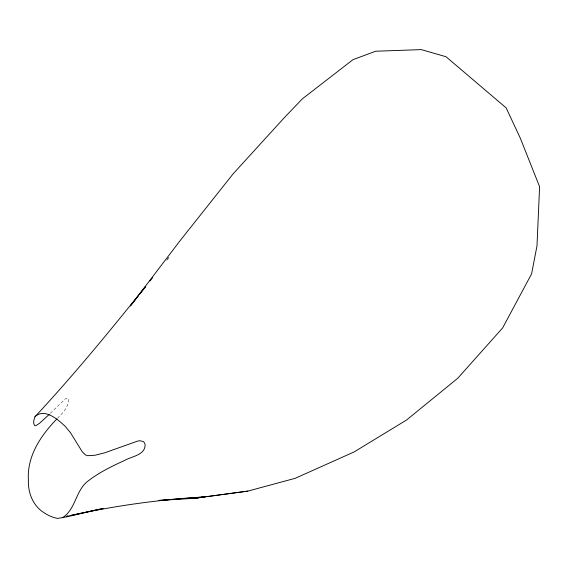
<?xml version="1.0" encoding="UTF-8"?>
<svg xmlns="http://www.w3.org/2000/svg" width="568" height="568" viewBox="0 0 568 568"><rect width="100%" height="100%" fill="white"/><g stroke="black" fill="none" stroke-linecap="round" stroke-linejoin="round"><path stroke-width="0.43" stroke-dasharray="2.84 2.13" d="M166.658 260.222L169.406 256.757L166.616 260.215M57.453 418.339C62.232 413.476 67.514 408.285 68.558 401.221A7.093 2.584 -65.7 0 0 67.94 398.175L66.158 398.367L64.83 399.347L49.686 413.965"/><path stroke-width="0.85" d="M145.507 286.506C109.922 330.981 73.769 375.072 34.953 416.777C33.974 419.582 32.703 423.004 34.74 425.659L35.677 425.723L39.49 423.345L49.139 414.484M138.074 296.262L130.377 305.96L179.509 241.421L233.143 173.822L284.703 117.271L302.396 98.818L352.984 59.661L375.654 51.234L421.264 49.615L446.022 56.729L506.152 107.884L520.196 137.917L539.6 186.723L536.994 245.866L531.605 273.826L502.623 327.949L457.765 378.238L406.546 420.015L354.212 451.887L295.175 478.32L247.84 491.107L194.206 498.328L159.09 500.436M139.721 294.181L145.77 286.556M149.952 280.975L152.728 277.511M56.871 418.971C40.946 435.273 26.859 456.168 28.4 479.939C27.867 491.59 32.127 503.674 41.492 510.959C46.335 514.459 51.596 517.405 57.517 518.385C72.889 516.284 87.82 511.228 103.113 508.545L69.871 515.645C114.189 505.903 159.218 499.485 204.53 496.929L194.206 498.328L247.84 491.107M34.953 416.777C44.268 407.625 57.808 419.404 64.915 426.078L70.46 432.66L82.253 451.78L85.406 454.876L87.664 455.699L94.856 455.266L104.569 452.859L137.406 441.166L139.678 440.711L143.072 441.435A7.199 5.417 -51.8 0 1 145.131 445.355C144.499 455.316 131.719 456.345 124.882 460.3C112.173 466.143 99.393 472.256 88.288 480.862C75.537 490.085 75.899 509.425 62.459 517.732M159.076 500.38L204.53 496.929M68.167 516.007L66.463 516.376L68.167 516.021"/></g></svg>
